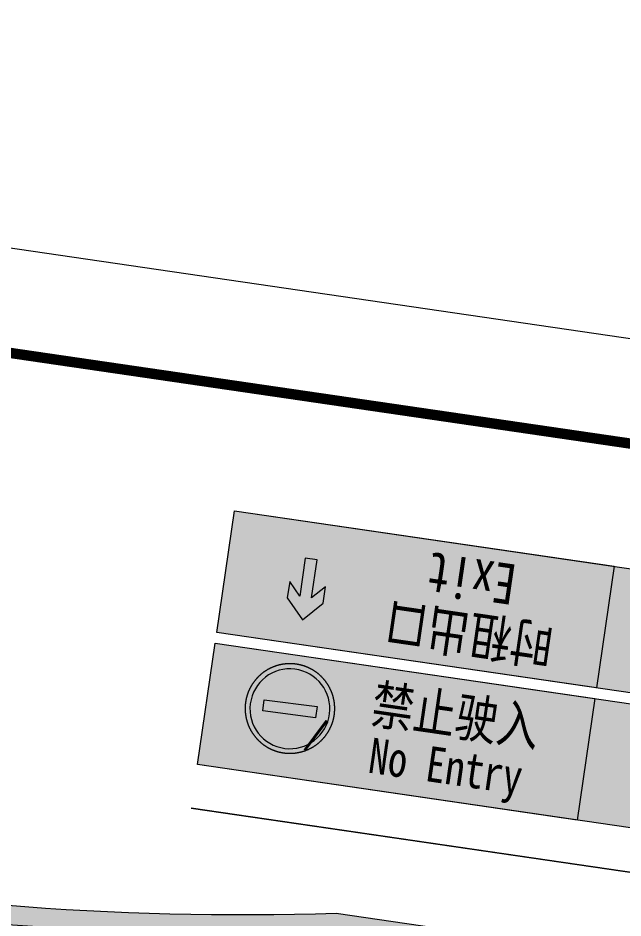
# Model space of a CAD drawing. Header units: inches. Extents: x -414268 to 632271, y -366004 to 318730.
# Drawn here: x -86079 to -68612, y 223559 to 249555 of the extents above; entities that cross this region are included whole.
import ezdxf

# ---------------------------------------------------------------- set-up
doc = ezdxf.new("R2010")
doc.units = ezdxf.units.IN
doc.header["$LTSCALE"] = 1200
doc.header["$MEASUREMENT"] = 0
doc.linetypes.add('DASHED', pattern=[19.049999999999997, 12.7, -6.35])
doc.layers.get('0').update_dxf_attribs({"linetype": 'CONTINUOUS', "lineweight": 0})
for name, color, linetype, lineweight in [('0--PAI--', 7, 'CONTINUOUS', 0), ('0--PAI--RED', 1, 'CONTINUOUS', 0), ('0--灯箱字(黄底黑字)', 7, 'CONTINUOUS', 0), ('COLUMN', 7, 'CONTINUOUS', 0), ('HATCH', 7, 'CONTINUOUS', 0), ('PUB_TITLE', 7, 'CONTINUOUS', 0)]:
    doc.layers.add(name, color=color, linetype=linetype, lineweight=lineweight)
doc.layers.add('0--灯箱--字', color=7, linetype='CONTINUOUS', lineweight=0, true_color=0xf7f7f7)
doc.styles.add('-宋体', font='', dxfattribs={"width": 0.8})
doc.styles.get('-宋体').set_extended_font_data('SimSun')

# ---------------------------------------------------------------- blocks, each defined once
blk = doc.blocks.new('A$C27BC456A')
blk.add_hatch(color=250).paths.add_polyline_path([(14884.73986124818, 112855.557986891), (14884.7398612483, 114955.557986891), (8329.665222129555, 114955.557986891), (8329.665222129554, 112855.5579868909)])
at = {"color": 250}
blk.add_lwpolyline([(8329.665222129552, 114955.557986891), (14884.73986124829, 114955.557986891), (14884.73986124818, 112855.557986891), (8329.665222129552, 112855.5579868909), (8329.665222129552, 114955.557986891)], dxfattribs=at)
blk = doc.blocks.new('A$C36DA1677')
at = {"layer": '0--PAI--RED'}
h = blk.add_hatch(color=256, dxfattribs=at)
edge = h.paths.add_edge_path()
edge.add_arc((119.9999975206229, 119.9999862235272), 120, 0, 360)
h.paths.add_polyline_path([(199.9999975206229, 102.9999862235272), (199.9999975206229, 136.9999862235272), (39.99999752062286, 136.9999862235272), (39.99999752062286, 102.9999862235272)], flags=16)
at = {"layer": '0--PAI--'}
blk.add_lwpolyline([(199.9999975206229, 102.9999862235272), (199.9999975206229, 136.9999862235272), (39.99999752062286, 136.9999862235272), (39.99999752062286, 102.9999862235272)], close=True, dxfattribs=at)
blk.add_circle((119.9999975206229, 119.9999862235272), 120, dxfattribs=at)
blk = doc.blocks.new('A$C443C2777')
at = {"layer": '0--PAI--', "xscale": 9, "yscale": 9, "zscale": 9}
blk.add_blockref('A$C36DA1677', (-1.10760738607496e-05, 0.0002598084975033998), dxfattribs=at)
blk = doc.blocks.new('A$C01A83D55')
at = {"linetype": 'DASHED', "lineweight": 15, "ltscale": 20, "true_color": 0xeff0f0}
h = blk.add_hatch(color=7, dxfattribs=at)
h.paths.add_polyline_path([(0.001749272341839969, 1675.198503647465, 1), (3350.398756567272, 1675.198503647465, 1)])
h.paths.add_polyline_path([(3168.192252922146, 1684.934839963926, -1), (182.2082529173179, 1684.934839963926, -1)], flags=16)
h.paths.add_polyline_path([(2670.528252921341, 1896.442039964268), (2670.528252921341, 1473.427639963584), (679.8722529181225, 1473.427639963584), (679.8722529181225, 1896.442039964268)], flags=0)
at = {"true_color": 0xeff0f0}
blk.add_hatch(color=7, dxfattribs=at).paths.add_polyline_path([(2670.528252921341, 1473.427639963584), (2670.528252921341, 1896.442039964268), (679.8722529181226, 1896.442039964268), (679.8722529181229, 1473.427639963584)])
at = {"linetype": 'DASHED', "lineweight": 15, "ltscale": 20}
blk.add_circle((1675.200252919807, 1675.198503647465), 1675.198503647465, dxfattribs=at)
at = {"xscale": 1.382400000002235, "yscale": 1.382400000002235, "zscale": 1.382400000002235}
blk.add_blockref('A$C443C2777', (182.208299076301, 191.9426522036083), dxfattribs=at)
blk = doc.blocks.new('A$C53BB72EC')
at = {"layer": '0--灯箱--字', "true_color": 0xf7f7f7}
blk.add_hatch(color=7, dxfattribs=at).paths.add_polyline_path([(6263.886652779096, -28314.52920469935), (5705.06504685228, -27793.419626765), (5225.644234895473, -27793.41962678659), (5600.054711105098, -28142.56304409566), (4492.694870033767, -28142.56304414553), (4492.694870049396, -28486.49536568977), (5600.054711120494, -28486.4953656399), (5225.644234942301, -28835.63878293225), (5705.065046899661, -28835.63878291062)])
at = {"layer": '0--灯箱--字', "color": 7, "true_color": 0xf7f7f7}
blk.add_lwpolyline([(6263.886652779096, -28314.52920469935), (5705.06504685228, -27793.419626765), (5225.644234895473, -27793.41962678659), (5600.054711105098, -28142.56304409566), (4492.694870033767, -28142.56304414553), (4492.694870049396, -28486.49536568977), (5600.054711120494, -28486.4953656399), (5225.644234942301, -28835.63878293225), (5705.065046899661, -28835.63878291062)], close=True, dxfattribs=at)

msp = doc.modelspace()

# ---------------------------------------------------------------- hatches: boundary and pattern name
msp.add_hatch(color=250).paths.add_polyline_path([(-68866.39693813649, 233718.5845590367), (-79827.86328825235, 235321.7147711934), (-80341.44606652483, 231810.0721740349), (-69379.97971636208, 230206.9419618714)])
at = {"lineweight": 0, "ltscale": 5}
for points in [[(-63527.24206006411, 229350.9706595857), (-69379.97972216259, 230206.9419568702), (-68866.39694379189, 233718.5845541293), (-63013.65928169317, 232862.6132568448)], [(-69425.17743154749, 229897.9007634986), (-63572.43976990605, 229041.9294662579), (-64086.02254825062, 225530.2868692733), (-69938.76020989165, 226386.2581665141)]]:
    msp.add_hatch(color=152, dxfattribs=at).paths.add_polyline_path(points)
at = {"layer": 'HATCH'}
h = msp.add_hatch(color=256, dxfattribs=at)
edge = h.paths.add_edge_path(flags=16)
edge.add_line((-8005.561612977181, 137176.8743137263), (-2062.704080383094, 212188.7801124774))
edge.add_line((-2062.704080383119, 212188.7801124774), (-76922.2351230233, 223137.0959036999))
edge.add_arc((-79587.48095202557, 308243.5452050564), 85148.17231164375, 259.2439693487572, 271.7937235826804, ccw=False)
edge.add_arc((658825.3254187142, 179836.8492876797), 755630.3176841248, 176.604495355924, 182.0416388163999)
edge.add_arc((-86881.3173313764, 153253.5940774949), 9450.00000000015, 182.0416388163981, 261.6795084692151)
edge.add_line((-88248.82768562136, 143903.0638555751), (-13337.90186230333, 132947.3785331208))
edge.add_line((-13337.90186230332, 132947.3785331208), (-8005.561612977233, 137176.8743137263))
edge = h.paths.add_edge_path()
edge.add_line((-7476.189277823316, 136894.7549701645), (-1473.767031180812, 212658.4981963863))
edge.add_line((-1473.767031180731, 212658.4981963863), (-76890.88156969633, 223688.3613885583))
edge.add_arc((-79587.48095202583, 308243.5452050568), 84598.17231164414, 258.8202296067449, 271.82663448943765, ccw=False)
edge.add_arc((658825.3254187121, 179836.8492876793), 756180.3176841227, 176.5569181422629, 182.0416388163999)
edge.add_arc((-86881.31733137649, 153253.5940774948), 10000.00000000001, 182.0416388163991, 261.6795084692161)
edge.add_line((-88328.41823533925, 143358.8531019184), (-13182.32300308514, 132368.7743713803))
edge.add_line((-13182.32300308516, 132368.7743713803), (-7476.18927782329, 136894.7549701645))

# ---------------------------------------------------------------- linework, layer by layer
at = {"color": 250}
for points in [[(-52248.30528926372, 227701.4099478162), (-80341.44606652507, 231810.072174035), (-79827.86328824767, 235321.7147711926), (-51734.72251098661, 231213.052544974), (-52248.3052892639, 227701.4099478162)], [(-69379.97971736128, 230206.9419621555), (-80341.44606752452, 231810.0721743192), (-79827.86328925157, 235321.7147714776), (-68866.3969391358, 233718.5845593208), (-69379.97971736128, 230206.9419621555)], [(-69379.97971636208, 230206.9419618713), (-80341.44606652483, 231810.0721740349), (-79827.86328825235, 235321.7147711934), (-68866.39693813649, 233718.5845590367), (-69379.97971636208, 230206.9419618713)], [(-80386.64378627596, 231501.0309814006), (-52293.50300960289, 227392.368755532), (-52807.08578783646, 223880.7261584478), (-80900.22656451023, 227989.3883843165), (-80386.64378627599, 231501.0309814006)]]:
    msp.add_lwpolyline(points, dxfattribs=at)
at = {"color": 7, "true_color": 0xf7f7f7, "const_width": 80}
msp.add_lwpolyline([(-77163.110178184, 229259.835233405), (-77801.75396357017, 228404.2425101695)], dxfattribs=at)
at = {"color": 6}
msp.add_lwpolyline([(-69101.52823255846, 215610.1006368208), (-66917.3480433675, 224663.0250795863), (-81083.701013746, 226734.8745674242), (-52990.56023709424, 222626.2123414037)], dxfattribs=at)
at = {"layer": 'COLUMN'}
for points in [[(-7476.189277823316, 136894.7549701645), (-1473.767031180731, 212658.4981963863), (-76890.88156969642, 223688.3613885583, -0.0568121518568378), (-95990.05054778865, 225250.7354615206, 0.02393617834455015), (-96874.9693358209, 152897.3362859106, 0.3621818479760388), (-88328.41823533925, 143358.8531019184), (-13182.32300308516, 132368.7743713803)], [(-8005.561612977181, 137176.8743137263), (-2062.704080383119, 212188.7801124774), (-76922.23512302333, 223137.0959036999, -0.05481343004673072), (-95478.46658555168, 224591.3615897529, 0.02372846567739671), (-96325.31847557653, 152916.930464448, 0.3621818479760384), (-88248.82768562136, 143903.0638555751), (-13337.90186230332, 132947.3785331208)]]:
    msp.add_lwpolyline(points, format="xyb", close=True, dxfattribs=at)
at = {"layer": 'PUB_TITLE'}
msp.add_lwpolyline([(-149956.8113386486, 124881.7802225058), (-131723.1032342917, 249555.4818956238), (44601.13198911812, 223767.8090051762), (26367.42388476111, 99094.10733205831)], close=True, dxfattribs=at)
at = {"layer": 'PUB_TITLE', "const_width": 300.0000000010631}
msp.add_lwpolyline([(-142101.6217603831, 126764.8619227969), (23833.13832360023, 102496.6647077124), (41198.57461346372, 221233.5234440153), (-124736.1854705195, 245501.7206590998)], close=True, dxfattribs=at)

# ---------------------------------------------------------------- block references
at = {"rotation": 261.6793996827772}
msp.add_blockref('A$C53BB72EC', (-48946.89986477152, 234276.2363386452), dxfattribs=at)
at = {"xscale": 1.689999999944121, "yscale": 1.690000000002328, "zscale": 1.68999999998348, "rotation": 351.6793996836047}
msp.add_blockref('A$C27BC456A', (-122429.501909021, 41308.23974720926), dxfattribs=at)
at = {"linetype": 'DASHED', "lineweight": 15, "ltscale": 20, "xscale": -0.7722624006674729, "yscale": 0.7722624001471557, "zscale": 0.7722623999929205, "rotation": 172.7000547105083}
msp.add_blockref('A$C01A83D55', (-79347.12311046763, 231057.8134050992), dxfattribs=at)

# ---------------------------------------------------------------- texts
at = {"layer": '0--灯箱字(黄底黑字)', "color": 7, "true_color": 0xffffff, "style": '-宋体', "width": 0.8}
for s, height, rotation, p in [('Exit', 1169.999999996037, 171.679399684023, (-71637.12796865439, 233754.1847686213)), ('时租出口', 1115.399999992013, 171.6793996841438, (-70563.06900242336, 231957.1799622138)), ('禁止驶入', 1115.399999992013, 351.679399682493, (-75928.18073985983, 229208.4561572771)), ('No Entry', 1022.449999992678, 351.679399682493, (-76002.84081074604, 227763.4706958592))]:
    msp.add_text(s, height=height, rotation=rotation, dxfattribs=at).set_placement(p)

doc.saveas('drawing.dxf')
